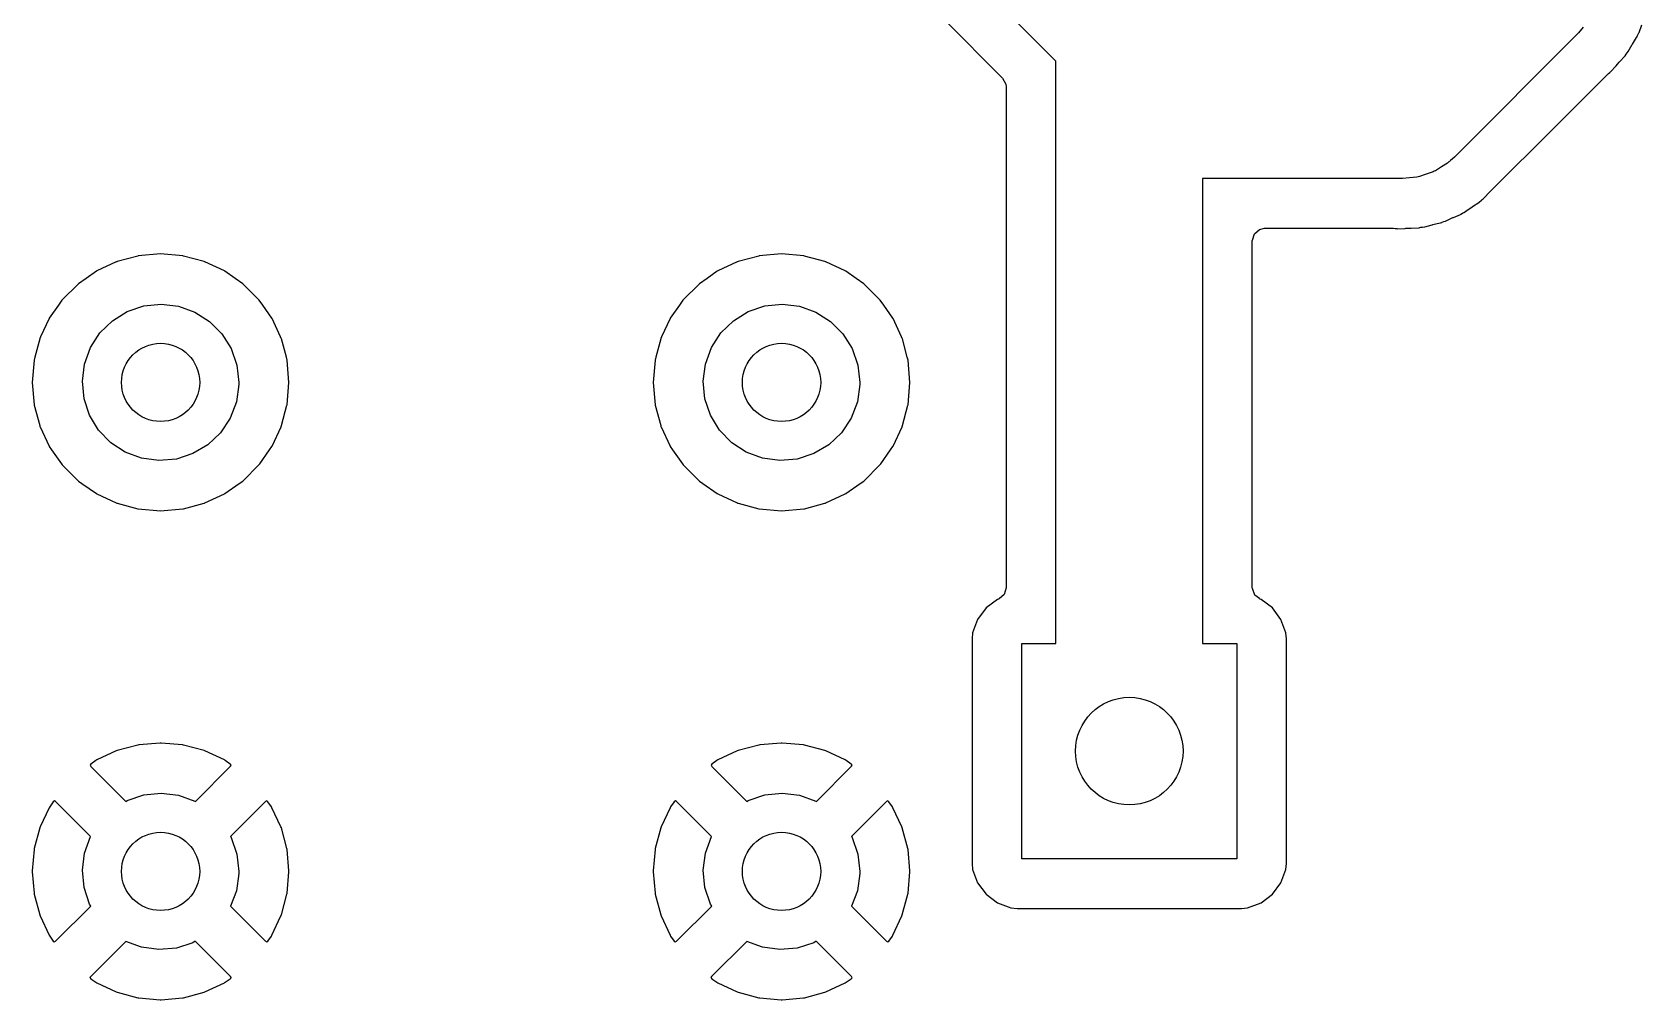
# Model space of a CAD drawing. Extents: x 80 to 223, y -132 to -72.
# Drawn here: x 122.89 to 139.35, y -100.59 to -90.69 of the extents above; entities that cross this region are included whole.
import ezdxf

# ---------------------------------------------------------------- set-up
doc = ezdxf.new("R2010")
doc.units = 0
doc.layers.add('BLACK', color=7, linetype='CONTINUOUS')

msp = doc.modelspace()

# ---------------------------------------------------------------- linework, layer by layer
at = {"layer": 'BLACK', "linetype": 'CONTINUOUS'}
for p, q in [((133.362, -90.9887), (132.566, -90.1923)), ((132.218, -90.5635), (132.817, -91.1624)), ((138.752, -90.6424), (138.706, -90.7003)), ((139.325, -90.696), (139.353, -90.6175)), ((138.706, -90.7003), (137.436, -91.9703)), ((139.214, -90.8911), (139.255, -90.8188)), ((139.255, -90.8188), (139.258, -90.8143)), ((139.258, -90.8143), (139.299, -90.7484)), ((139.299, -90.7484), (139.302, -90.7437)), ((139.302, -90.7437), (139.309, -90.727)), ((139.309, -90.727), (139.316, -90.7116)), ((139.316, -90.7116), (139.322, -90.7009)), ((139.322, -90.7009), (139.325, -90.696)), ((139.322, -90.7009), (139.322, -90.7009)), ((133.362, -96.944), (133.362, -90.9887)), ((139.09, -91.0355), (139.106, -91.0196)), ((139.106, -91.0196), (139.123, -90.9996)), ((139.123, -90.9996), (139.126, -90.9956)), ((139.126, -90.9956), (139.136, -90.9856)), ((139.136, -90.9856), (139.171, -90.9464)), ((139.171, -90.9464), (139.179, -90.9381)), ((139.179, -90.9381), (139.182, -90.934)), ((139.179, -90.9381), (139.179, -90.9381)), ((139.182, -90.934), (139.192, -90.9188)), ((139.192, -90.9188), (139.202, -90.9049)), ((139.202, -90.9049), (139.214, -90.8911)), ((132.817, -91.1624), (132.851, -91.2247)), ((138.46, -91.6659), (139.001, -91.1245)), ((139.001, -91.1245), (139.014, -91.1137)), ((139.014, -91.1137), (139.027, -91.1035)), ((139.027, -91.1035), (139.031, -91.1001)), ((139.031, -91.1001), (139.035, -91.096)), ((139.035, -91.096), (139.086, -91.0398)), ((139.035, -91.096), (139.035, -91.096)), ((139.086, -91.0398), (139.09, -91.0355)), ((132.851, -91.2247), (132.853, -91.2515)), ((132.853, -91.2515), (132.853, -96.373)), ((137.807, -92.3183), (138.46, -91.6659)), ((137.396, -92.0059), (137.387, -92.0154)), ((137.436, -91.9703), (137.396, -92.0059)), ((137.053, -92.1755), (136.979, -92.1814)), ((137.065, -92.1714), (137.053, -92.1755)), ((137.079, -92.1699), (137.065, -92.1714)), ((137.148, -92.1447), (137.079, -92.1699)), ((137.218, -92.1219), (137.148, -92.1447)), ((137.229, -92.1151), (137.218, -92.1219)), ((137.242, -92.1106), (137.229, -92.1151)), ((137.304, -92.0701), (137.242, -92.1106)), ((137.367, -92.0318), (137.304, -92.0701)), ((137.38, -92.0199), (137.367, -92.0318)), ((137.387, -92.0154), (137.38, -92.0199)), ((134.874, -92.19), (134.862, -92.1893)), ((134.862, -92.1893), (134.862, -96.944)), ((136.906, -92.19), (134.874, -92.19)), ((136.979, -92.1814), (136.906, -92.19)), ((137.732, -92.3965), (137.806, -92.3197)), ((137.806, -92.3197), (137.807, -92.3183)), ((137.554, -92.5243), (137.617, -92.479)), ((137.617, -92.479), (137.621, -92.476)), ((137.621, -92.476), (137.687, -92.4328)), ((137.687, -92.4328), (137.691, -92.4303)), ((137.687, -92.4328), (137.687, -92.4328)), ((137.691, -92.4303), (137.712, -92.4117)), ((137.712, -92.4117), (137.722, -92.4035)), ((137.722, -92.4035), (137.732, -92.3965)), ((137.135, -92.6821), (137.21, -92.6616)), ((137.21, -92.6616), (137.215, -92.6603)), ((137.215, -92.6603), (137.291, -92.643)), ((137.291, -92.643), (137.296, -92.6417)), ((137.291, -92.643), (137.291, -92.643)), ((137.296, -92.6417), (137.307, -92.6373)), ((137.307, -92.6373), (137.313, -92.6347)), ((137.313, -92.6347), (137.329, -92.6291)), ((137.329, -92.6291), (137.341, -92.6258)), ((137.341, -92.6258), (137.346, -92.6243)), ((137.341, -92.6258), (137.341, -92.6258)), ((137.346, -92.6243), (137.379, -92.6087)), ((137.379, -92.6087), (137.422, -92.5885)), ((137.422, -92.5885), (137.426, -92.5863)), ((137.426, -92.5863), (137.498, -92.5558)), ((137.498, -92.5558), (137.503, -92.5536)), ((137.498, -92.5558), (137.498, -92.5558)), ((137.503, -92.5536), (137.518, -92.5437)), ((137.518, -92.5437), (137.533, -92.5353)), ((137.533, -92.5353), (137.549, -92.5276)), ((137.549, -92.5276), (137.554, -92.5244)), ((137.554, -92.5244), (137.554, -92.5243)), ((135.37, -92.8245), (135.372, -92.8189)), ((135.37, -96.373), (135.37, -92.8245)), ((135.372, -92.8189), (135.391, -92.7564)), ((135.391, -92.7564), (135.444, -92.7099)), ((135.444, -92.7099), (135.496, -92.6985)), ((135.496, -92.6985), (136.815, -92.6985)), ((136.815, -92.6985), (136.831, -92.6996)), ((136.831, -92.6996), (136.848, -92.7017)), ((136.848, -92.7017), (136.848, -92.7017)), ((136.848, -92.7017), (136.853, -92.7025)), ((136.853, -92.7025), (136.934, -92.6986)), ((136.934, -92.6986), (136.94, -92.6985)), ((136.94, -92.6985), (136.963, -92.6985)), ((136.963, -92.6985), (136.989, -92.6962)), ((136.989, -92.6962), (136.994, -92.6958)), ((136.994, -92.6958), (137.077, -92.6919)), ((137.077, -92.6919), (137.083, -92.6906)), ((137.083, -92.6906), (137.095, -92.6879)), ((137.083, -92.6906), (137.083, -92.6906)), ((137.095, -92.6879), (137.112, -92.6852)), ((137.112, -92.6852), (137.13, -92.6836)), ((137.13, -92.6836), (137.135, -92.6821)), ((137.135, -92.6821), (137.135, -92.6821)), ((123.973, -92.9819), (123.762, -93.0383)), ((123.978, -92.9805), (123.973, -92.9819)), ((123.973, -92.9819), (123.973, -92.9819)), ((124.206, -92.9605), (123.978, -92.9805)), ((124.434, -92.9805), (124.206, -92.9605)), ((124.439, -92.9819), (124.434, -92.9805)), ((124.65, -93.0383), (124.439, -92.9819)), ((124.439, -92.9819), (124.439, -92.9819)), ((130.323, -92.9819), (130.112, -93.0383)), ((130.328, -92.9805), (130.323, -92.9819)), ((130.323, -92.9819), (130.323, -92.9819)), ((130.556, -92.9605), (130.328, -92.9805)), ((130.784, -92.9805), (130.556, -92.9605)), ((130.789, -92.9819), (130.784, -92.9805)), ((131, -93.0383), (130.789, -92.9819)), ((130.789, -92.9819), (130.789, -92.9819)), ((123.549, -93.1365), (123.444, -93.2099)), ((123.554, -93.1342), (123.549, -93.1365)), ((123.752, -93.042), (123.554, -93.1342)), ((123.554, -93.1342), (123.554, -93.1342)), ((123.757, -93.0397), (123.752, -93.042)), ((123.752, -93.042), (123.752, -93.042)), ((123.762, -93.0383), (123.757, -93.0397)), ((123.762, -93.0383), (123.762, -93.0383)), ((124.655, -93.0397), (124.65, -93.0383)), ((124.65, -93.0383), (124.65, -93.0383)), ((124.66, -93.042), (124.655, -93.0397)), ((124.858, -93.1342), (124.66, -93.042)), ((124.66, -93.042), (124.66, -93.042)), ((124.863, -93.1365), (124.858, -93.1342)), ((124.858, -93.1342), (124.858, -93.1342)), ((124.968, -93.2099), (124.863, -93.1365)), ((129.899, -93.1365), (129.794, -93.2099)), ((129.904, -93.1342), (129.899, -93.1365)), ((130.102, -93.042), (129.904, -93.1342)), ((129.904, -93.1342), (129.904, -93.1342)), ((130.107, -93.0397), (130.102, -93.042)), ((130.102, -93.042), (130.102, -93.042)), ((130.112, -93.0383), (130.107, -93.0397)), ((130.112, -93.0383), (130.112, -93.0383)), ((131.005, -93.0397), (131, -93.0383)), ((131, -93.0383), (131, -93.0383)), ((131.01, -93.042), (131.005, -93.0397)), ((131.208, -93.1342), (131.01, -93.042)), ((131.01, -93.042), (131.01, -93.042)), ((131.213, -93.1365), (131.208, -93.1342)), ((131.208, -93.1342), (131.208, -93.1342)), ((131.318, -93.2099), (131.213, -93.1365)), ((123.362, -93.2678), (123.2, -93.4297)), ((123.366, -93.2646), (123.362, -93.2678)), ((123.444, -93.2099), (123.366, -93.2646)), ((123.366, -93.2646), (123.366, -93.2646)), ((125.046, -93.2646), (124.968, -93.2099)), ((125.05, -93.2678), (125.046, -93.2646)), ((125.046, -93.2646), (125.046, -93.2646)), ((125.212, -93.4297), (125.05, -93.2678)), ((129.712, -93.2678), (129.55, -93.4297)), ((129.716, -93.2646), (129.712, -93.2678)), ((129.794, -93.2099), (129.716, -93.2646)), ((129.716, -93.2646), (129.716, -93.2646)), ((131.396, -93.2646), (131.318, -93.2099)), ((131.4, -93.2678), (131.396, -93.2646)), ((131.396, -93.2646), (131.396, -93.2646)), ((131.562, -93.4297), (131.4, -93.2678)), ((123.161, -93.4852), (123.068, -93.6173)), ((123.197, -93.4342), (123.161, -93.4852)), ((123.2, -93.4297), (123.197, -93.4342)), ((123.197, -93.4342), (123.197, -93.4342)), ((123.865, -93.5501), (124.034, -93.4927)), ((124.034, -93.4927), (124.212, -93.474)), ((124.212, -93.474), (124.389, -93.4951)), ((125.215, -93.4342), (125.212, -93.4297)), ((125.251, -93.4852), (125.215, -93.4342)), ((125.215, -93.4342), (125.215, -93.4342)), ((125.344, -93.6173), (125.251, -93.4852)), ((129.511, -93.4852), (129.418, -93.6173)), ((129.547, -93.4342), (129.511, -93.4852)), ((129.55, -93.4297), (129.547, -93.4342)), ((129.547, -93.4342), (129.547, -93.4342)), ((130.215, -93.5501), (130.384, -93.4927)), ((130.384, -93.4927), (130.562, -93.474)), ((130.562, -93.474), (130.739, -93.4951)), ((131.565, -93.4342), (131.562, -93.4297)), ((131.601, -93.4852), (131.565, -93.4342)), ((131.565, -93.4342), (131.565, -93.4342)), ((131.694, -93.6173), (131.601, -93.4852)), ((123.066, -93.6222), (122.979, -93.8081)), ((123.068, -93.6173), (123.066, -93.6222)), ((123.066, -93.6222), (123.066, -93.6222)), ((123.586, -93.7684), (123.713, -93.6436)), ((123.713, -93.6436), (123.865, -93.5501)), ((124.389, -93.4951), (124.557, -93.555)), ((124.557, -93.555), (124.707, -93.6505)), ((124.707, -93.6505), (124.833, -93.7771)), ((125.346, -93.6222), (125.344, -93.6173)), ((125.433, -93.8081), (125.346, -93.6222)), ((125.346, -93.6222), (125.346, -93.6222)), ((129.416, -93.6222), (129.329, -93.8081)), ((129.418, -93.6173), (129.416, -93.6222)), ((129.416, -93.6222), (129.416, -93.6222)), ((129.936, -93.7684), (130.063, -93.6436)), ((130.063, -93.6436), (130.215, -93.5501)), ((130.739, -93.4951), (130.907, -93.555)), ((130.907, -93.555), (131.057, -93.6505)), ((131.057, -93.6505), (131.183, -93.7771)), ((131.696, -93.6222), (131.694, -93.6173)), ((131.783, -93.8081), (131.696, -93.6222)), ((131.696, -93.6222), (131.696, -93.6222)), ((122.979, -93.8081), (122.972, -93.8248)), ((123.489, -93.9183), (123.586, -93.7684)), ((124.833, -93.7771), (124.927, -93.9283)), ((125.44, -93.8248), (125.433, -93.8081)), ((129.329, -93.8081), (129.322, -93.8248)), ((129.839, -93.9183), (129.936, -93.7684)), ((131.183, -93.7771), (131.277, -93.9283)), ((131.79, -93.8248), (131.783, -93.8081)), ((122.97, -93.8301), (122.92, -94.0166)), ((122.972, -93.8248), (122.97, -93.8301)), ((122.97, -93.8301), (122.97, -93.8301)), ((123.428, -94.0859), (123.489, -93.9183)), ((124.927, -93.9283), (124.986, -94.0968)), ((125.442, -93.8301), (125.44, -93.8248)), ((125.492, -94.0166), (125.442, -93.8301)), ((125.442, -93.8301), (125.442, -93.8301)), ((129.32, -93.8301), (129.27, -94.0166)), ((129.322, -93.8248), (129.32, -93.8301)), ((129.32, -93.8301), (129.32, -93.8301)), ((129.778, -94.0859), (129.839, -93.9183)), ((131.277, -93.9283), (131.336, -94.0968)), ((131.792, -93.8301), (131.79, -93.8248)), ((131.842, -94.0166), (131.792, -93.8301)), ((131.792, -93.8301), (131.792, -93.8301)), ((122.912, -94.0459), (122.893, -94.274)), ((122.92, -94.0166), (122.912, -94.0459)), ((123.406, -94.2628), (123.428, -94.0859)), ((124.986, -94.0968), (125.006, -94.274)), ((125.5, -94.0459), (125.492, -94.0166)), ((125.519, -94.274), (125.5, -94.0459)), ((129.262, -94.0459), (129.243, -94.274)), ((129.27, -94.0166), (129.262, -94.0459)), ((129.756, -94.2628), (129.778, -94.0859)), ((131.336, -94.0968), (131.356, -94.274)), ((131.85, -94.0459), (131.842, -94.0166)), ((131.869, -94.274), (131.85, -94.0459)), ((122.893, -94.274), (122.912, -94.5021)), ((123.423, -94.4403), (123.406, -94.2628)), ((125.006, -94.2963), (124.981, -94.473)), ((125.006, -94.274), (125.006, -94.2963)), ((125.5, -94.5021), (125.519, -94.274)), ((129.243, -94.274), (129.262, -94.5021)), ((129.773, -94.4403), (129.756, -94.2628)), ((131.356, -94.2963), (131.331, -94.473)), ((131.356, -94.274), (131.356, -94.2963)), ((131.85, -94.5021), (131.869, -94.274)), ((123.48, -94.6096), (123.423, -94.4403)), ((124.981, -94.473), (124.918, -94.6397)), ((129.83, -94.6096), (129.773, -94.4403)), ((131.331, -94.473), (131.268, -94.6397)), ((122.912, -94.5021), (122.914, -94.5074)), ((122.914, -94.5074), (122.914, -94.5074)), ((122.914, -94.5074), (122.97, -94.7163)), ((123.572, -94.7621), (123.48, -94.6096)), ((124.918, -94.6397), (124.819, -94.7882)), ((125.442, -94.7163), (125.498, -94.5074)), ((125.498, -94.5074), (125.5, -94.5021)), ((125.498, -94.5074), (125.498, -94.5074)), ((129.262, -94.5021), (129.264, -94.5074)), ((129.264, -94.5074), (129.264, -94.5074)), ((129.264, -94.5074), (129.32, -94.7163)), ((129.922, -94.7621), (129.83, -94.6096)), ((131.268, -94.6397), (131.169, -94.7882)), ((131.792, -94.7163), (131.848, -94.5074)), ((131.848, -94.5074), (131.85, -94.5021)), ((131.848, -94.5074), (131.848, -94.5074)), ((122.97, -94.7163), (122.972, -94.7232)), ((122.972, -94.7232), (122.974, -94.7282)), ((122.974, -94.7282), (122.974, -94.7282)), ((122.974, -94.7282), (123.066, -94.9258)), ((123.696, -94.8904), (123.572, -94.7621)), ((124.819, -94.7882), (124.69, -94.9112)), ((125.346, -94.9258), (125.438, -94.7282)), ((125.438, -94.7282), (125.44, -94.7232)), ((125.438, -94.7282), (125.438, -94.7282)), ((125.44, -94.7232), (125.442, -94.7163)), ((129.32, -94.7163), (129.322, -94.7232)), ((129.322, -94.7232), (129.324, -94.7282)), ((129.324, -94.7282), (129.324, -94.7282)), ((129.324, -94.7282), (129.416, -94.9258)), ((130.046, -94.8904), (129.922, -94.7621)), ((131.169, -94.7882), (131.04, -94.9112)), ((131.696, -94.9258), (131.788, -94.7282)), ((131.788, -94.7282), (131.79, -94.7232)), ((131.788, -94.7282), (131.788, -94.7282)), ((131.79, -94.7232), (131.792, -94.7163)), ((123.066, -94.9258), (123.066, -94.9258)), ((123.066, -94.9258), (123.068, -94.9307)), ((123.068, -94.9307), (123.092, -94.9641)), ((123.092, -94.9641), (123.192, -95.1077)), ((123.845, -94.9881), (123.696, -94.8904)), ((124.69, -94.9112), (124.536, -95.0025)), ((125.22, -95.1077), (125.32, -94.9641)), ((125.32, -94.9641), (125.344, -94.9307)), ((125.344, -94.9307), (125.346, -94.9258)), ((125.346, -94.9258), (125.346, -94.9258)), ((129.416, -94.9258), (129.416, -94.9258)), ((129.416, -94.9258), (129.418, -94.9307)), ((129.418, -94.9307), (129.442, -94.9641)), ((129.442, -94.9641), (129.542, -95.1077)), ((130.195, -94.9881), (130.046, -94.8904)), ((131.04, -94.9112), (130.886, -95.0025)), ((131.57, -95.1077), (131.67, -94.9641)), ((131.67, -94.9641), (131.694, -94.9307)), ((131.694, -94.9307), (131.696, -94.9258)), ((131.696, -94.9258), (131.696, -94.9258)), ((123.192, -95.1077), (123.2, -95.1183)), ((123.2, -95.1183), (123.362, -95.2802)), ((124.012, -95.0502), (123.845, -94.9881)), ((124.189, -95.0738), (124.012, -95.0502)), ((124.367, -95.0577), (124.189, -95.0738)), ((124.536, -95.0025), (124.367, -95.0577)), ((125.05, -95.2802), (125.212, -95.1183)), ((125.212, -95.1183), (125.22, -95.1077)), ((129.542, -95.1077), (129.55, -95.1183)), ((129.55, -95.1183), (129.712, -95.2802)), ((130.362, -95.0502), (130.195, -94.9881)), ((130.539, -95.0738), (130.362, -95.0502)), ((130.717, -95.0577), (130.539, -95.0738)), ((130.886, -95.0025), (130.717, -95.0577)), ((131.4, -95.2802), (131.562, -95.1183)), ((131.562, -95.1183), (131.57, -95.1077)), ((123.362, -95.2802), (123.366, -95.2834)), ((123.366, -95.2834), (123.366, -95.2834)), ((123.366, -95.2834), (123.402, -95.3081)), ((125.01, -95.3081), (125.046, -95.2834)), ((125.046, -95.2834), (125.05, -95.2802)), ((125.046, -95.2834), (125.046, -95.2834)), ((129.712, -95.2802), (129.716, -95.2834)), ((129.716, -95.2834), (129.716, -95.2834)), ((129.716, -95.2834), (129.752, -95.3081)), ((131.36, -95.3081), (131.396, -95.2834)), ((131.396, -95.2834), (131.4, -95.2802)), ((131.396, -95.2834), (131.396, -95.2834)), ((123.402, -95.3081), (123.549, -95.4115)), ((123.549, -95.4115), (123.554, -95.4138)), ((123.554, -95.4138), (123.554, -95.4138)), ((123.554, -95.4138), (123.752, -95.506)), ((124.66, -95.506), (124.858, -95.4138)), ((124.858, -95.4138), (124.863, -95.4115)), ((124.858, -95.4138), (124.858, -95.4138)), ((124.863, -95.4115), (125.01, -95.3081)), ((129.752, -95.3081), (129.899, -95.4115)), ((129.899, -95.4115), (129.904, -95.4138)), ((129.904, -95.4138), (129.904, -95.4138)), ((129.904, -95.4138), (130.102, -95.506)), ((131.01, -95.506), (131.208, -95.4138)), ((131.208, -95.4138), (131.213, -95.4115)), ((131.208, -95.4138), (131.208, -95.4138)), ((131.213, -95.4115), (131.36, -95.3081)), ((123.752, -95.506), (123.757, -95.5083)), ((123.757, -95.5083), (123.762, -95.5097)), ((123.762, -95.5097), (123.762, -95.5097)), ((123.762, -95.5097), (123.973, -95.5661)), ((123.973, -95.5661), (123.973, -95.5661)), ((123.973, -95.5661), (123.978, -95.5675)), ((123.978, -95.5675), (124.206, -95.5875)), ((124.206, -95.5875), (124.434, -95.5675)), ((124.434, -95.5675), (124.439, -95.5661)), ((124.439, -95.5661), (124.65, -95.5097)), ((124.439, -95.5661), (124.439, -95.5661)), ((124.65, -95.5097), (124.655, -95.5083)), ((124.65, -95.5097), (124.65, -95.5097)), ((124.655, -95.5083), (124.66, -95.506)), ((130.102, -95.506), (130.107, -95.5083)), ((130.107, -95.5083), (130.112, -95.5097)), ((130.112, -95.5097), (130.112, -95.5097)), ((130.112, -95.5097), (130.323, -95.5661)), ((130.323, -95.5661), (130.323, -95.5661)), ((130.323, -95.5661), (130.328, -95.5675)), ((130.328, -95.5675), (130.556, -95.5875)), ((130.556, -95.5875), (130.784, -95.5675)), ((130.784, -95.5675), (130.789, -95.5661)), ((130.789, -95.5661), (131, -95.5097)), ((130.789, -95.5661), (130.789, -95.5661)), ((131, -95.5097), (131.005, -95.5083)), ((131, -95.5097), (131, -95.5097)), ((131.005, -95.5083), (131.01, -95.506)), ((132.833, -96.4411), (132.78, -96.4876)), ((132.853, -96.373), (132.833, -96.4411)), ((135.371, -96.3818), (135.37, -96.373)), ((135.396, -96.4483), (135.371, -96.3818)), ((135.443, -96.4843), (135.396, -96.4483)), ((132.649, -96.5807), (132.561, -96.6973)), ((132.765, -96.4934), (132.649, -96.5807)), ((132.774, -96.4902), (132.765, -96.4934)), ((132.78, -96.4876), (132.774, -96.4899)), ((132.774, -96.4899), (132.774, -96.4902)), ((135.442, -96.4859), (135.443, -96.4843)), ((135.45, -96.4902), (135.442, -96.4859)), ((135.459, -96.4934), (135.45, -96.4902)), ((135.575, -96.5807), (135.459, -96.4934)), ((135.663, -96.6973), (135.575, -96.5807)), ((132.561, -96.6973), (132.51, -96.8337)), ((135.714, -96.8337), (135.663, -96.6973)), ((132.51, -96.8337), (132.504, -96.8959)), ((132.504, -96.8959), (132.504, -99.1921)), ((133.012, -99.144), (133.012, -96.944)), ((133.012, -96.944), (133.362, -96.944)), ((134.862, -96.944), (135.212, -96.944)), ((135.212, -96.944), (135.212, -99.144)), ((135.72, -96.8959), (135.714, -96.8337)), ((135.72, -99.1921), (135.72, -96.8959)), ((123.752, -98.0425), (123.554, -98.1346)), ((123.762, -98.0388), (123.752, -98.0425)), ((123.973, -97.9824), (123.762, -98.0388)), ((123.983, -97.9805), (123.973, -97.9824)), ((124.201, -97.9615), (123.983, -97.9805)), ((124.211, -97.9615), (124.201, -97.9615)), ((124.429, -97.9805), (124.211, -97.9615)), ((124.439, -97.9824), (124.429, -97.9805)), ((124.65, -98.0388), (124.439, -97.9824)), ((124.66, -98.0425), (124.65, -98.0388)), ((124.858, -98.1346), (124.66, -98.0425)), ((130.102, -98.0425), (129.904, -98.1346)), ((130.112, -98.0388), (130.102, -98.0425)), ((130.323, -97.9824), (130.112, -98.0388)), ((130.333, -97.9805), (130.323, -97.9824)), ((130.551, -97.9615), (130.333, -97.9805)), ((130.561, -97.9615), (130.551, -97.9615)), ((130.779, -97.9805), (130.561, -97.9615)), ((130.789, -97.9824), (130.779, -97.9805)), ((131, -98.0388), (130.789, -97.9824)), ((131.01, -98.0425), (131, -98.0388)), ((131.208, -98.1346), (131.01, -98.0425)), ((123.493, -98.1765), (123.485, -98.187)), ((123.485, -98.187), (123.492, -98.2004)), ((123.492, -98.2004), (123.85, -98.5593)), ((123.545, -98.1401), (123.493, -98.1765)), ((123.554, -98.1346), (123.545, -98.1401)), ((124.562, -98.5585), (124.921, -98.1997)), ((124.867, -98.1401), (124.858, -98.1346)), ((124.918, -98.1759), (124.867, -98.1401)), ((124.927, -98.187), (124.918, -98.1759)), ((124.921, -98.1997), (124.928, -98.1879)), ((124.928, -98.1879), (124.927, -98.187)), ((129.843, -98.1765), (129.835, -98.187)), ((129.835, -98.187), (129.842, -98.2004)), ((129.842, -98.2004), (130.201, -98.5593)), ((129.895, -98.1401), (129.843, -98.1765)), ((129.904, -98.1346), (129.895, -98.1401)), ((130.912, -98.5585), (131.271, -98.1997)), ((131.217, -98.1401), (131.208, -98.1346)), ((131.268, -98.1759), (131.217, -98.1401)), ((131.278, -98.1879), (131.268, -98.1759)), ((131.271, -98.1997), (131.278, -98.1879)), ((123.108, -98.5618), (123.072, -98.613)), ((123.12, -98.5525), (123.108, -98.5618)), ((123.132, -98.5589), (123.12, -98.5525)), ((123.49, -98.9173), (123.132, -98.5589)), ((123.85, -98.5593), (123.865, -98.5501)), ((123.865, -98.5501), (124.034, -98.4927)), ((124.034, -98.4927), (124.212, -98.474)), ((124.212, -98.474), (124.389, -98.4951)), ((124.389, -98.4951), (124.557, -98.555)), ((124.557, -98.555), (124.562, -98.5585)), ((125.28, -98.5596), (124.921, -98.9181)), ((125.293, -98.5526), (125.28, -98.5596)), ((125.303, -98.561), (125.293, -98.5526)), ((125.34, -98.613), (125.303, -98.561)), ((129.458, -98.5618), (129.422, -98.613)), ((129.47, -98.5525), (129.458, -98.5618)), ((129.482, -98.5589), (129.47, -98.5525)), ((129.84, -98.9173), (129.482, -98.5589)), ((130.201, -98.5593), (130.215, -98.5501)), ((130.215, -98.5501), (130.384, -98.4927)), ((130.384, -98.4927), (130.562, -98.474)), ((130.562, -98.474), (130.739, -98.4951)), ((130.739, -98.4951), (130.907, -98.555)), ((130.907, -98.555), (130.912, -98.5585)), ((131.63, -98.5596), (131.271, -98.9181)), ((131.643, -98.5526), (131.63, -98.5596)), ((131.653, -98.561), (131.643, -98.5526)), ((131.69, -98.613), (131.653, -98.561)), ((123.067, -98.6225), (122.975, -98.8199)), ((123.072, -98.613), (123.067, -98.6225)), ((125.345, -98.6225), (125.34, -98.613)), ((125.437, -98.8199), (125.345, -98.6225)), ((129.417, -98.6225), (129.325, -98.8199)), ((129.422, -98.613), (129.417, -98.6225)), ((131.695, -98.6225), (131.69, -98.613)), ((131.787, -98.8199), (131.695, -98.6225)), ((122.971, -98.8302), (122.914, -99.0407)), ((122.975, -98.8199), (122.971, -98.8302)), ((123.428, -99.0859), (123.489, -98.9183)), ((123.489, -98.9183), (123.49, -98.9173)), ((124.921, -98.9181), (124.927, -98.9283)), ((125.441, -98.8302), (125.437, -98.8199)), ((125.498, -99.0407), (125.441, -98.8302)), ((129.321, -98.8302), (129.264, -99.0407)), ((129.325, -98.8199), (129.321, -98.8302)), ((129.778, -99.0859), (129.839, -98.9183)), ((129.839, -98.9183), (129.84, -98.9173)), ((131.271, -98.9181), (131.277, -98.9283)), ((131.791, -98.8302), (131.787, -98.8199)), ((131.848, -99.0407), (131.791, -98.8302)), ((122.912, -99.0515), (122.893, -99.2685)), ((122.914, -99.0407), (122.912, -99.0515)), ((123.406, -99.2628), (123.428, -99.0859)), ((124.927, -98.9283), (124.986, -99.0968)), ((125.5, -99.0515), (125.498, -99.0407)), ((125.519, -99.2685), (125.5, -99.0515)), ((129.262, -99.0515), (129.243, -99.2685)), ((129.264, -99.0407), (129.262, -99.0515)), ((129.756, -99.2628), (129.778, -99.0859)), ((131.277, -98.9283), (131.336, -99.0968)), ((131.85, -99.0515), (131.848, -99.0407)), ((131.869, -99.2685), (131.85, -99.0515)), ((124.986, -99.0968), (125.006, -99.274)), ((131.336, -99.0968), (131.356, -99.274)), ((132.504, -99.1921), (132.51, -99.2543)), ((135.212, -99.144), (133.012, -99.144)), ((135.714, -99.2543), (135.72, -99.1921)), ((122.893, -99.2685), (122.893, -99.2795)), ((122.893, -99.2795), (122.912, -99.4965)), ((123.423, -99.4403), (123.406, -99.2628)), ((125.006, -99.2963), (124.981, -99.473)), ((125.006, -99.274), (125.006, -99.2963)), ((125.5, -99.4965), (125.519, -99.2795)), ((125.519, -99.2795), (125.519, -99.2685)), ((129.243, -99.2685), (129.243, -99.2795)), ((129.243, -99.2795), (129.262, -99.4965)), ((129.773, -99.4403), (129.756, -99.2628)), ((131.356, -99.2963), (131.331, -99.473)), ((131.356, -99.274), (131.356, -99.2963)), ((131.85, -99.4965), (131.869, -99.2795)), ((131.869, -99.2795), (131.869, -99.2685)), ((132.51, -99.2543), (132.561, -99.3907)), ((132.561, -99.3907), (132.649, -99.5073)), ((135.575, -99.5073), (135.663, -99.3907)), ((135.663, -99.3907), (135.714, -99.2543)), ((122.912, -99.4965), (122.914, -99.5073)), ((122.914, -99.5073), (122.971, -99.7178)), ((123.48, -99.6096), (123.423, -99.4403)), ((124.981, -99.473), (124.921, -99.63)), ((125.441, -99.7178), (125.498, -99.5073)), ((125.498, -99.5073), (125.5, -99.4965)), ((129.262, -99.4965), (129.264, -99.5073)), ((129.264, -99.5073), (129.321, -99.7178)), ((129.83, -99.6096), (129.773, -99.4403)), ((131.331, -99.473), (131.271, -99.63)), ((131.791, -99.7178), (131.848, -99.5073)), ((131.848, -99.5073), (131.85, -99.4965)), ((132.649, -99.5073), (132.765, -99.5946)), ((135.459, -99.5946), (135.575, -99.5073)), ((122.971, -99.7178), (122.975, -99.7281)), ((122.975, -99.7281), (123.067, -99.9255)), ((123.132, -99.9884), (123.492, -99.6291)), ((123.492, -99.6291), (123.48, -99.6096)), ((124.921, -99.63), (125.28, -99.9891)), ((125.345, -99.9255), (125.437, -99.7281)), ((125.437, -99.7281), (125.441, -99.7178)), ((129.321, -99.7178), (129.325, -99.7281)), ((129.325, -99.7281), (129.417, -99.9255)), ((129.482, -99.9884), (129.842, -99.6291)), ((129.842, -99.6291), (129.83, -99.6096)), ((131.271, -99.63), (131.63, -99.9891)), ((131.695, -99.9255), (131.787, -99.7281)), ((131.787, -99.7281), (131.791, -99.7178)), ((132.765, -99.5946), (132.902, -99.6457)), ((132.902, -99.6457), (132.964, -99.6525)), ((132.964, -99.6525), (135.26, -99.6525)), ((135.26, -99.6525), (135.322, -99.6457)), ((135.322, -99.6457), (135.459, -99.5946)), ((123.067, -99.9255), (123.072, -99.935)), ((123.072, -99.935), (123.109, -99.987)), ((123.109, -99.987), (123.119, -99.9954)), ((123.119, -99.9954), (123.132, -99.9884)), ((123.85, -99.9897), (123.491, -100.348)), ((124.012, -100.05), (123.85, -99.9897)), ((124.189, -100.074), (124.012, -100.05)), ((124.367, -100.058), (124.189, -100.074)), ((124.536, -100.003), (124.367, -100.058)), ((124.561, -99.988), (124.536, -100.003)), ((124.92, -100.348), (124.561, -99.988)), ((125.28, -99.9891), (125.292, -99.9955)), ((125.292, -99.9955), (125.304, -99.9862)), ((125.304, -99.9862), (125.34, -99.935)), ((125.34, -99.935), (125.345, -99.9255)), ((129.417, -99.9255), (129.422, -99.935)), ((129.422, -99.935), (129.459, -99.987)), ((129.459, -99.987), (129.469, -99.9954)), ((129.469, -99.9954), (129.482, -99.9884)), ((130.2, -99.9897), (129.841, -100.348)), ((130.362, -100.05), (130.2, -99.9897)), ((130.539, -100.074), (130.362, -100.05)), ((130.717, -100.058), (130.539, -100.074)), ((130.886, -100.003), (130.717, -100.058)), ((130.911, -99.988), (130.886, -100.003)), ((131.27, -100.348), (130.911, -99.988)), ((131.63, -99.9891), (131.642, -99.9955)), ((131.642, -99.9955), (131.654, -99.9862)), ((131.654, -99.9862), (131.69, -99.935)), ((131.69, -99.935), (131.695, -99.9255)), ((123.491, -100.348), (123.484, -100.36)), ((123.484, -100.36), (123.494, -100.372)), ((123.494, -100.372), (123.545, -100.408)), ((124.867, -100.408), (124.919, -100.371)), ((124.919, -100.371), (124.927, -100.361)), ((124.927, -100.36), (124.92, -100.348)), ((124.927, -100.361), (124.927, -100.36)), ((129.841, -100.348), (129.834, -100.36)), ((129.834, -100.36), (129.844, -100.372)), ((129.844, -100.372), (129.895, -100.408)), ((131.217, -100.408), (131.269, -100.371)), ((131.269, -100.371), (131.277, -100.361)), ((131.277, -100.361), (131.27, -100.348)), ((123.545, -100.408), (123.554, -100.413)), ((123.554, -100.413), (123.752, -100.505)), ((123.752, -100.505), (123.762, -100.509)), ((123.762, -100.509), (123.973, -100.566)), ((123.973, -100.566), (123.983, -100.568)), ((123.983, -100.568), (124.201, -100.587)), ((124.211, -100.587), (124.429, -100.568)), ((124.429, -100.568), (124.439, -100.566)), ((124.439, -100.566), (124.65, -100.509)), ((124.65, -100.509), (124.66, -100.505)), ((124.66, -100.505), (124.858, -100.413)), ((124.858, -100.413), (124.867, -100.408)), ((129.895, -100.408), (129.904, -100.413)), ((129.904, -100.413), (130.102, -100.505)), ((130.102, -100.505), (130.112, -100.509)), ((130.112, -100.509), (130.323, -100.566)), ((130.323, -100.566), (130.333, -100.568)), ((130.333, -100.568), (130.551, -100.587)), ((130.561, -100.587), (130.779, -100.568)), ((130.779, -100.568), (130.789, -100.566)), ((130.789, -100.566), (131, -100.509)), ((131, -100.509), (131.01, -100.505)), ((131.01, -100.505), (131.208, -100.413)), ((131.208, -100.413), (131.217, -100.408)), ((124.201, -100.587), (124.211, -100.587)), ((130.551, -100.587), (130.561, -100.587))]:
    msp.add_line(p, q, dxfattribs=at)
at = {"layer": 'BLACK'}
for centre, radius in [((124.206, -94.274), 0.4), ((130.556, -94.274), 0.4), ((134.112, -98.044), 0.55), ((124.206, -99.274), 0.4), ((130.556, -99.274), 0.4)]:
    msp.add_circle(centre, radius, dxfattribs=at)

doc.saveas('drawing.dxf')
